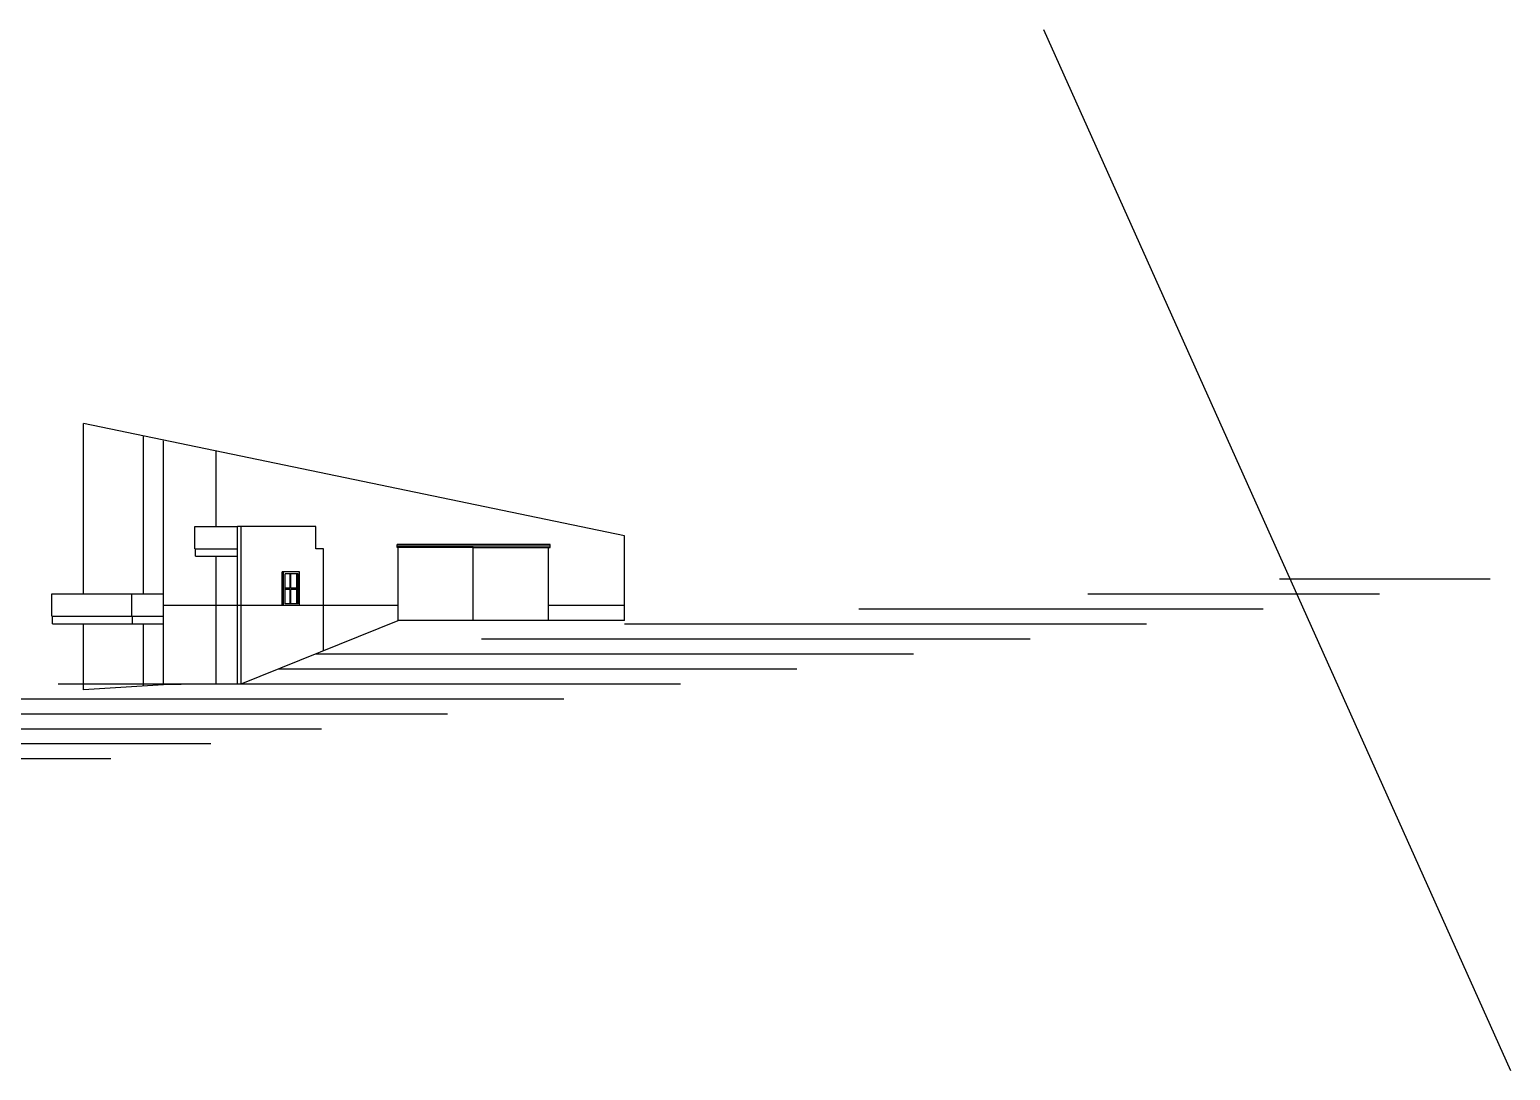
# Model space of a CAD drawing. Header units: inches. Extents: x -3589 to 7564, y 1292 to 4546.
# Drawn here: x 5193 to 7564, y 2337 to 4004 of the extents above; entities that cross this region are included whole.
import ezdxf

# ---------------------------------------------------------------- set-up
doc = ezdxf.new("R2010")
doc.units = ezdxf.units.IN
doc.header["$LTSCALE"] = 1.25
doc.header["$MEASUREMENT"] = 0
doc.layers.add('A-Elev-South', color=7, linetype='Continuous')
doc.layers.add('L-construction', color=7, linetype='Continuous')

msp = doc.modelspace()

# ---------------------------------------------------------------- linework, layer by layer
at = {"layer": 'A-Elev-South', "color": 7}
for p, q in [((5279.3, 3100.5, 5147.6), (5279.3, 3373, 5147.6)), ((6145.3, 3193.4, 5147.6), (5279.3, 3373, 5147.6)), ((5375.3, 3100.5, 5147.6), (5375.3, 3353.1, 5147.6)), ((5407.3, 2954.5, 5147.6), (5407.3, 3345.4, 5147.6)), ((5651.3, 3172.5, 5147.6), (5651.3, 3208.5, 5147.6)), ((5663.3, 3172.5, 5147.6), (5651.3, 3172.5, 5147.6)), ((5279.3, 2946.5, 5147.6), (5279.3, 3052.5, 5147.6)), ((5375.3, 2952.5, 5147.6), (5375.3, 3052.5, 5147.6)), ((5531.6, 2956.5), (5783.3, 3057.5, 5147.6)), ((5407.3, 2954.5, 5147.6), (5279.3, 2946.5, -5147.6)), ((5491.3, 2956.5), (5407.3, 2954.5, 5147.6)), ((5491.3, 2956.5), (5531.6, 2956.5))]:
    msp.add_line(p, q, dxfattribs=at)
at = {"layer": 'A-Elev-South', "color": 253}
for p, q in [((5491.3, 3208.5, 3125.1), (5491.3, 3329.1, 4906.9)), ((5457.4, 3208.5, -10295.1), (5525.9, 3208.5, -10295.1)), ((5531.6, 2956.5), (5531.6, 3208.5, -10295.1)), ((5781.3, 3177.5, 5147.6), (5781.3, 3179.5, 5147.6)), ((6026.3, 3174.5, 5147.6), (6026.3, 3179.5, 5147.6)), ((5457.4, 3172.5, -10295.1), (5525.9, 3172.5, -10295.1)), ((5458.4, 3160.5, -10295.1), (5525.9, 3160.5, -10295.1)), ((5491.3, 2956.5, -599.3), (5491.3, 3160.5, 2415.7)), ((5781.3, 3174.5, 5147.6), (5781.3, 3177.5, 5147.6)), ((5781.3, 3177.5, 5147.6), (6026.3, 3177.5, 5147.6)), ((5783.3, 3174.5, 5147.6), (5781.3, 3174.5, 5147.6)), ((5903.3, 3174.5, 5147.6), (6023.3, 3174.5, 5147.6)), ((6023.3, 3174.5, 5147.6), (6023.3, 3057.5)), ((6023.3, 3174.5, 5147.6), (6026.3, 3174.5, 5147.6)), ((5625.1, 3135.5, 5147.6), (5597.5, 3135.5, 5147.6)), ((5599.6, 3081.5, 10295.1), (5599.6, 3135.5, 10295.1)), ((5623, 3132.5, 5147.6), (5601.8, 3132.5, 5147.6)), ((5601.8, 3084.5, 10295.1), (5601.8, 3132.5, 10295.1)), ((5623, 3084.5, 10295.1), (5623, 3132.5, 10295.1)), ((5625.1, 3081.5, 10295.1), (5625.1, 3135.5, 10295.1)), ((5228.5, 3100.5, 5147.6), (5407.3, 3100.5, 5147.6)), ((5623, 3084.5, 5147.6), (5601.8, 3084.5, 5147.6)), ((5228.5, 3064.5, 5147.6), (5407.3, 3064.5, 5147.6)), ((5783.3, 3081.5), (5407.3, 3081.5)), ((5625.1, 3081.5, 5147.6), (5597.5, 3081.5, 5147.6)), ((6145.3, 3081.5), (6023.3, 3081.5)), ((5229.5, 3052.5, 5147.6), (5407.3, 3052.5, 5147.6))]:
    msp.add_line(p, q, dxfattribs=at)
at = {"layer": 'A-Elev-South', "color": 251}
for p, q in [((5457.4, 3172.5, -5147.6), (5457.4, 3208.5, -5147.6)), ((6026.3, 3179.5, 5147.6), (5781.3, 3179.5, 5147.6)), ((5458.4, 3160.5, -5147.6), (5458.4, 3172.5, -5147.6)), ((5663.3, 3082, 5147.6), (5663.3, 3172.5, 5147.6)), ((5597.5, 3081.5, 10295.1), (5597.5, 3135.5, 10295.1)), ((5609.7, 3132.5), (5609.7, 3109.5)), ((5610.7, 3132.5), (5610.7, 3109.5)), ((5620.8, 3084.5, 5147.6), (5620.8, 3132.5, 5147.6)), ((5609.7, 3109.5, 8277.5), (5601.8, 3109.5, 10430.1)), ((5609.7, 3107.5, 8277.5), (5601.8, 3107.5, 10430.1)), ((5609.7, 3107.5), (5609.7, 3084.5)), ((5620.8, 3109.5, 5012.6), (5610.7, 3109.5, 7737.7)), ((5620.8, 3107.5, 5012.6), (5610.7, 3107.5, 7737.7)), ((5610.7, 3107.5), (5610.7, 3084.5)), ((5228.5, 3064.5, 10295.1), (5228.5, 3100.5, 10295.1)), ((5356.5, 3064.5, 5147.6), (5356.5, 3100.5, 5147.6)), ((5229.5, 3052.5, 10295.1), (5229.5, 3064.5, 10295.1)), ((5357.5, 3052.5, 10295.1), (5357.5, 3064.5, 10295.1)), ((5663.3, 3009.4, 5147.6), (5663.3, 3081.5, 5147.6))]:
    msp.add_line(p, q, dxfattribs=at)
at = {"layer": 'A-Elev-South'}
for p, q in [((5525.9, 2956.1, -8.1), (5525.9, 3208.5, -10295.1)), ((5651.3, 3208.5, -10295.1), (5525.9, 3208.5, -10295.1)), ((6145.3, 3057.5, 5147.6), (6145.3, 3193.4, 5147.6)), ((5903.3, 3174.5, 5147.6), (5783.3, 3174.5, 5147.6)), ((5783.3, 3057.5, 5147.6), (5783.3, 3174.5, 5147.6)), ((5903.3, 3057.5, 5147.6), (5903.3, 3174.5, 5147.6)), ((6145.3, 3057.5, 5147.6), (6145.3, 3165.5, 5147.6)), ((6145.3, 3057.5), (5783.3, 3057.5))]:
    msp.add_line(p, q, dxfattribs=at)
at = {"layer": 'A-Elev-South', "color": 126}
for p, q in [((7194.7, 3124.5), (7532.3, 3124.5)), ((6887.7, 3100.5), (7354.9, 3100.5)), ((6521.1, 3076.5), (7168.3, 3076.5)), ((5916.6, 3028.5), (6795.1, 3028.5)), ((5651.2, 3004.5), (6608.4, 3004.5)), ((5591.4, 2980.5), (6421.8, 2980.5)), ((5238.6, 2956.5), (6235.2, 2956.5)), ((4705.1, 2908.5), (5862, 2908.5)), ((4434.5, 2884.5), (5660.5, 2884.5)), ((4241.3, 2860.5), (5482.8, 2860.5)), ((3968.2, 2836.5), (5323, 2836.5))]:
    msp.add_line(p, q, dxfattribs=at)
at = {"layer": 'A-Elev-South', "color": 252}
for p, q in [((6145.3, 3052.5), (6981.7, 3052.5)), ((4884.6, 2932.5), (6048.6, 2932.5))]:
    msp.add_line(p, q, dxfattribs=at)
at = {"layer": 'L-construction'}
msp.add_line((6816.8, 4004), (7564.4, 2337.3), dxfattribs=at)

doc.saveas('drawing.dxf')
